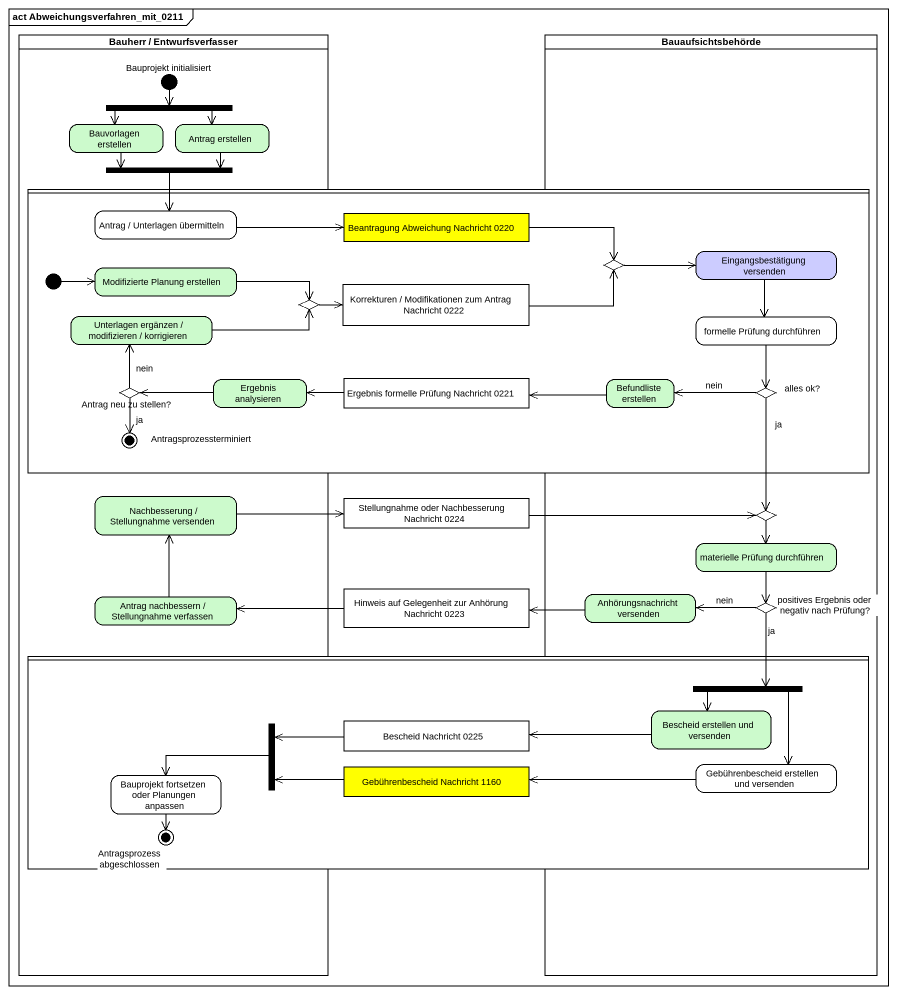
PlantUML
@startuml
mainframe act Abweichungsverfahren_mit_0211
hide empty description
state "Bauherr / Entwurfsverfasser" as Bauherr_Entwurfsverfasser <<partition>> {
  state fork1 <<fork>>
  state "Bauprojekt initialisiert" as Bauprojekt_initialisiert <<start>>
  state "Bauvorlagen erstellen" as Bauvorlagen_erstellen #CCFACC
  state "Antrag erstellen" as Antrag_erstellen #CCFACC
  state fork2 <<join>>
  state "Nachbesserung / Stellungnahme versenden" as Nachbesserung_Stellungnahme #CCFACC
  state "Antrag nachbessern / Stellungnahme verfassen" as Antrag_nachbessern #CCFACC
}
state Bauaufsichtsbehörde <<partition>> {
  state choice3 <<choice>>
  state "materielle Prüfung durchführen" as materielle_Prüfung #CCFACC
  state "Anhörungsnachricht versenden" as Anhörungsnachricht_versenden #CCFACC
  state "positives Ergebnis oder negativ nach Prüfung?" as positives_Ergebnis_oder <<choice>>
}
state " " as lane1 <<partition>> {
  state "Antrag / Unterlagen übermitteln" as Antrag_Unterlagen
  state "Beantragung Abweichung Nachricht 0220" as Beantragung_Abweichung <<object>> #FFFF00
  state choice1 <<choice>>
  state "Eingangsbestätigung versenden" as Eingangsbestätigung #CCCCFF
  state "Modifizierte Planung erstellen" as Modifizierte_Planung #CCFACC
  state choice2 <<choice>>
  state "Korrekturen / Modifikationen zum Antrag Nachricht 0222" as Korrekturen_Modifikationen <<object>>
  state "Unterlagen ergänzen / modifizieren / korrigieren" as Unterlagen_ergänzen #CCFACC
  state "formelle Prüfung durchführen" as formelle_Prüfung_durchführen
  state "Ergebnis analysieren" as Ergebnis_analysieren #CCFACC
  state "Ergebnis formelle Prüfung Nachricht 0221" as Ergebnis_formelle_Prüfung <<object>>
  state "Befundliste erstellen" as Befundliste_erstellen #CCFACC
  state "Antrag neu zu stellen?" as Antrag_neu_zu_stellen <<choice>>
  state "alles ok?" as alles_ok <<choice>>
  state Antragsprozessterminiert <<end>>
  [*] -right-> Modifizierte_Planung
}
state "Stellungnahme oder Nachbesserung Nachricht 0224" as Stellungnahme_oder <<object>>
state "Hinweis auf Gelegenheit zur Anhörung Nachricht 0223" as Hinweis_auf_Gelegenheit_zur <<object>>
state " " as lane2 <<partition>> {
  state fork3 <<fork>>
  state fork4 <<join>>
  state "Bescheid Nachricht 0225" as Bescheid_Nachricht_0225 <<object>>
  state "Bescheid erstellen und versenden" as Bescheid_erstellen_und #CCFACC
  state "Gebührenbescheid Nachricht 1160" as Gebührenbescheid_Nachricht <<object>> #FFFF00
  state "Gebührenbescheid erstellen und versenden" as Gebührenbescheid_erstellen
  state "Bauprojekt fortsetzen oder Planungen anpassen" as Bauprojekt_fortsetzen_oder
  state "Antragsprozess abgeschlossen" as Antragsprozess_abgeschlossen <<end>>
}
fork1 -left-> Bauvorlagen_erstellen
fork1 -right-> Antrag_erstellen
Bauprojekt_initialisiert --> fork1
Bauvorlagen_erstellen -right-> fork2
Antrag_erstellen -left-> fork2
fork2 --> Antrag_Unterlagen
Antrag_Unterlagen -right-> Beantragung_Abweichung
Beantragung_Abweichung -right-> choice1
choice1 -right-> Eingangsbestätigung
Eingangsbestätigung --> formelle_Prüfung_durchführen
Modifizierte_Planung -right-> choice2
choice2 -right-> Korrekturen_Modifikationen
Korrekturen_Modifikationen -right-> choice1
Unterlagen_ergänzen -right-> choice2
formelle_Prüfung_durchführen --> alles_ok
Ergebnis_analysieren -left-> Antrag_neu_zu_stellen
Ergebnis_formelle_Prüfung -left-> Ergebnis_analysieren
Befundliste_erstellen -left-> Ergebnis_formelle_Prüfung
Antrag_neu_zu_stellen -up-> Unterlagen_ergänzen : nein
Antrag_neu_zu_stellen --> Antragsprozessterminiert : ja
alles_ok -left-> Befundliste_erstellen : nein
alles_ok --> choice3 : ja
Nachbesserung_Stellungnahme -right-> Stellungnahme_oder
Stellungnahme_oder -right-> choice3
choice3 --> materielle_Prüfung
materielle_Prüfung --> positives_Ergebnis_oder
Antrag_nachbessern -up-> Nachbesserung_Stellungnahme
Hinweis_auf_Gelegenheit_zur -left-> Antrag_nachbessern
Anhörungsnachricht_versenden -left-> Hinweis_auf_Gelegenheit_zur
positives_Ergebnis_oder -left-> Anhörungsnachricht_versenden : nein
positives_Ergebnis_oder --> fork3 : ja
fork3 --> Bescheid_erstellen_und
fork3 --> Gebührenbescheid_erstellen
fork4 -left-> Bauprojekt_fortsetzen_oder
Bescheid_Nachricht_0225 -left-> fork4
Bescheid_erstellen_und -left-> Bescheid_Nachricht_0225
Gebührenbescheid_Nachricht -left-> fork4
Gebührenbescheid_erstellen -left-> Gebührenbescheid_Nachricht
Bauprojekt_fortsetzen_oder --> Antragsprozess_abgeschlossen
@enduml
